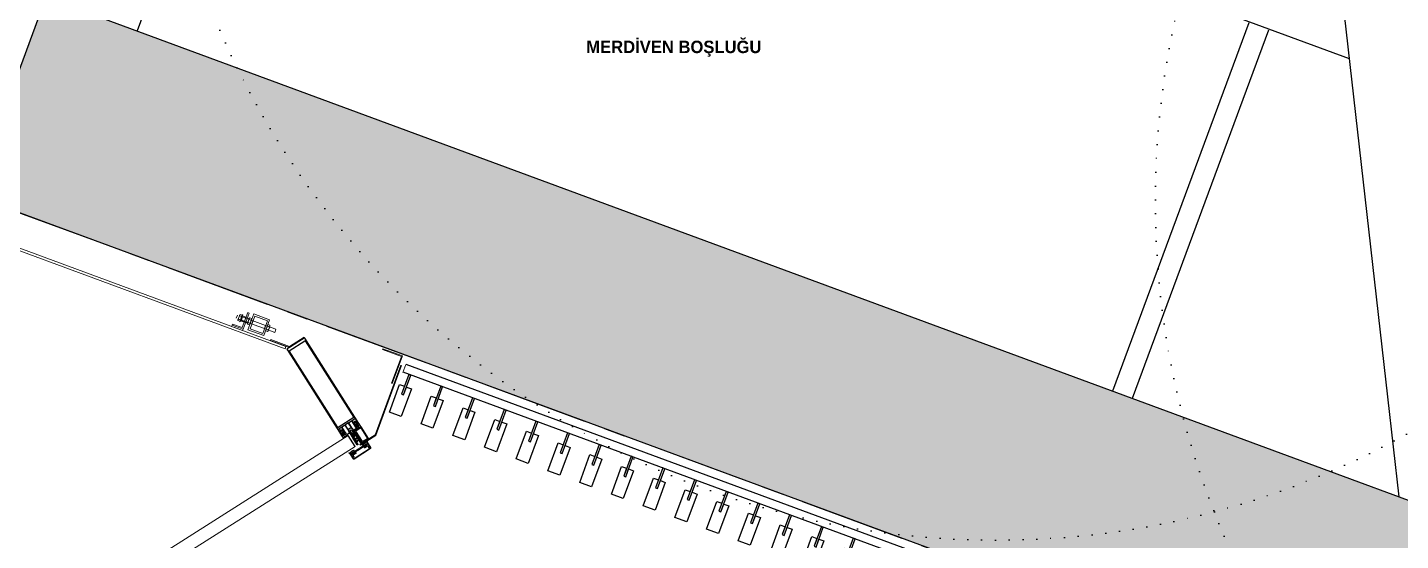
# Model space of a CAD drawing. Header units: millimetres. Extents: x 933584 to 974011, y 4545988 to 4553664.
# Drawn here: x 943325.9 to 943650.8, y 4550365.1 to 4550486.6 of the extents above; entities that cross this region are included whole.
import ezdxf

# ---------------------------------------------------------------- set-up
doc = ezdxf.new("R2010")
doc.units = ezdxf.units.MM
for name, pattern in [('CENTER', [2, 1.25, -0.25, 0.25, -0.25]), ('DOT2', [3.175, 0, -3.175]), ('HIDDEN', [9.525, 6.35, -3.175])]:
    doc.linetypes.add(name, pattern=pattern)
doc.layers.get('0').update_dxf_attribs({"color": 255})
for name, color, linetype in [('0-CSX-CXS_20', 14, 'CENTER'), ('0-HSL-HTC_200', 1, 'Continuous'), ('0-LNS-SLN', 6, 'Continuous'), ('0-LNS-VLF', 11, 'Continuous'), ('2-SPS-RCN', 2, 'Continuous'), ('2-SPS-STC', 3, 'Continuous'), ('N_Mlz-Fitil', 10, 'Continuous'), ('Ytong', 34, 'Continuous')]:
    doc.layers.add(name, color=color, linetype=linetype)
for name, color, linetype, lineweight in [('_MSMEP_YT_SPRİNKLER', 1, 'Continuous', 30), ('al', 7, 'Continuous', 5), ('CM', 4, 'Continuous', 5), ('FT', 1, 'Continuous', 0), ('PL', 1, 'Continuous', 5), ('S_PROFILE-M.', 130, 'Continuous', 0), ('S_WOOD', 72, 'Continuous', 0), ('SFP CAM', 8, 'Continuous', 9), ('VD', 11, 'Continuous', 5), ('VDK', 11, 'HIDDEN', 5)]:
    doc.layers.add(name, color=color, linetype=linetype, lineweight=lineweight)
doc.styles.add('Century Gothic_B_3', font='GOTHICB.TTF', dxfattribs={"height": 4})

# ---------------------------------------------------------------- blocks, each defined once
blk = doc.blocks.new('ZVBXZDVB')
at = {"layer": '0-CSX-CXS_20', "ltscale": 20}
blk.add_lwpolyline([(933721.5, 4552054.44), (934876.25, 4551628.21)], dxfattribs=at)
blk = doc.blocks.new('809200-flatten-1')
at = {"layer": 'FT'}
for points in [[(-0.81, -0.34), (-0.79, -0.33, -0.388879), (-0.76, -0.34), (-0.68, -0.45, -0.493145), (-0.7, -0.5), (-0.8, -0.53, 0.065543), (-0.81, -0.53), (-0.91, -0.6, 0.414214), (-0.92, -0.64), (-0.5, -1.27), (-0.5, -1.37, 0.719515), (-0.46, -1.38), (-0.39, -1.28), (-0.26, -1.19, 0.043809), (0.35, -0.85, 1.011469), (0.3, -0.76, -0.097794), (-0.18, -1, -0.52267), (-0.2, -0.98, -0.386536), (-0.15, -0.93, 0.128678), (0.28, -0.75, -0.414214), (0.36, -0.77), (0.38, -0.79, 0.414214), (0.42, -0.8), (0.5, -0.75, 0.414214), (0.5, -0.71), (0.46, -0.64, -0.405243), (0.47, -0.57), (0.97, -0.23, 0.969739), (0.91, -0.14), (0.4, -0.46, -0.405243), (0.33, -0.44), (0.04, -0.01, 0.414214), (0, 0), (-0.1, -0.07), (-0.18, -0.15, -0.493145), (-0.23, -0.15), (-0.3, -0.03, -0.388879), (-0.3, -0.01), (-0.27, 0.01, 0.63707), (-0.29, 0.06), (-0.45, 0.1, 0.24542), (-0.5, 0.09, -0.08886), (-0.79, -0.11, 0.24542), (-0.82, -0.14), (-0.86, -0.31, 0.63707)], [(-0.67, -0.16, 0.045337), (-0.5, -0.05, -0.441009), (-0.43, -0.06), (-0.33, -0.21), (-0.29, -0.45, -0.63707), (-0.38, -0.51), (-0.58, -0.39), (-0.69, -0.23, -0.441009)], [(-0.54, -0.65), (-0.59, -0.69, 0.414214), (-0.6, -0.76), (-0.52, -0.88, 0.414214), (-0.45, -0.9), (-0.31, -0.8, 0.505083), (-0.3, -0.72), (-0.48, -0.66, 0.32883)], [(-0.1, -0.36), (-0.05, -0.33, -0.414214), (0.02, -0.34), (0.11, -0.47, -0.414214), (0.09, -0.54), (-0.05, -0.63, -0.505083), (-0.13, -0.61), (-0.12, -0.42, -0.32883)]]:
    blk.add_lwpolyline(points, format="xyb", close=True, dxfattribs=at)
blk = doc.blocks.new('IZOLATOR-flatten-1')
at = {"layer": 'N_Mlz-Fitil'}
for points in [[(-94.28, -1975.67), (-94.29, -1975.51, -1), (-94.24, -1975.51), (-94.23, -1975.65), (-93.99, -1976.02), (-94, -1976.1), (-93.85, -1976.34, -0.414214), (-93.88, -1976.47), (-93.94, -1976.51, 0.414214), (-93.95, -1976.55), (-93.71, -1976.93, 0.57735), (-93.62, -1976.92), (-93.49, -1976.67, -0.267949), (-93.36, -1976.59), (-93.08, -1976.57, 0.57735), (-93.04, -1976.5), (-93.28, -1976.12, 0.414214), (-93.32, -1976.11), (-93.38, -1976.15, -0.414214), (-93.51, -1976.12), (-93.67, -1975.88), (-93.74, -1975.86), (-93.98, -1975.49), (-94.1, -1975.42, -1), (-94.08, -1975.38), (-93.94, -1975.45), (-93.75, -1975.75), (-93.49, -1975.81, -0.57735), (-93.47, -1975.86), (-93.51, -1975.9), (-93.46, -1975.99, 0.414214), (-93.42, -1976), (-93.27, -1975.91, -0.414214), (-93.23, -1975.92), (-92.14, -1977.62, -0.414214), (-92.16, -1977.69), (-92.28, -1977.77, -0.414214), (-92.33, -1977.76), (-92.37, -1977.68), (-92.28, -1977.62), (-92.36, -1977.5), (-92.39, -1977.51), (-92.58, -1977.21, 0.267949), (-92.61, -1977.19), (-93.05, -1977.21), (-93.26, -1977.61, 0.267949), (-93.26, -1977.64), (-93.06, -1977.94), (-93.09, -1977.96), (-93.01, -1978.09), (-92.91, -1978.03), (-92.86, -1978.1, -0.414214), (-92.87, -1978.14), (-93, -1978.22, -0.414214), (-93.07, -1978.21), (-94.16, -1976.51, -0.414214), (-94.15, -1976.47), (-94, -1976.37, 0.414214), (-94, -1976.33), (-94.05, -1976.24), (-94.11, -1976.26, -0.57735), (-94.15, -1976.23), (-94.09, -1975.96)], [(-93.39, -1977.43, 0.57735), (-93.3, -1977.43), (-93.17, -1977.17, -0.267949), (-93.04, -1977.09), (-92.75, -1977.08, 0.57735), (-92.71, -1977), (-92.91, -1976.7, 0.267949), (-92.93, -1976.69), (-93.38, -1976.71), (-93.58, -1977.1, 0.267949), (-93.58, -1977.13)]]:
    blk.add_lwpolyline(points, format="xyb", close=True, dxfattribs=at)
blk = doc.blocks.new('809200-flatten-2')
at = {"layer": 'FT'}
for points in [[(0.66, 0.59), (0.64, 0.57, 0.388879), (0.63, 0.54), (0.7, 0.42, 0.493145), (0.75, 0.42), (0.82, 0.5, -0.065543), (0.83, 0.5), (0.93, 0.56, -0.414214), (0.97, 0.55), (1.37, -0.09), (1.45, -0.14, -0.719515), (1.44, -0.18), (1.32, -0.19), (1.18, -0.28, -0.043809), (0.61, -0.68, -1.011469), (0.56, -0.6, 0.097794), (0.98, -0.27, 0.52267), (0.97, -0.24, 0.386536), (0.91, -0.26, -0.128678), (0.56, -0.57, 0.414214), (0.54, -0.66), (0.55, -0.68, -0.414214), (0.54, -0.72), (0.47, -0.77, -0.414214), (0.43, -0.76), (0.38, -0.69, 0.405243), (0.32, -0.67), (-0.21, -0.97, -0.969739), (-0.26, -0.88), (0.24, -0.56, 0.405243), (0.26, -0.49), (-0.01, -0.04, -0.414214), (0, 0), (0.11, 0.06), (0.21, 0.1, 0.493145), (0.23, 0.14), (0.16, 0.26, 0.388879), (0.13, 0.27), (0.11, 0.25, -0.63707), (0.06, 0.29), (0.11, 0.45, -0.24542), (0.14, 0.49, 0.08886), (0.44, 0.67, -0.24542), (0.48, 0.68), (0.65, 0.64, -0.63707)], [(0.43, 0.54, -0.045337), (0.26, 0.43, 0.441009), (0.24, 0.36), (0.33, 0.2), (0.53, 0.07, 0.63707), (0.62, 0.13), (0.6, 0.36), (0.5, 0.52, 0.441009)], [(0.82, 0.2), (0.87, 0.24, -0.414214), (0.94, 0.22), (1.02, 0.09, -0.414214), (1, 0.02), (0.86, -0.07, -0.505083), (0.78, -0.04), (0.8, 0.15, -0.32883)], [(0.37, -0.07), (0.32, -0.1, 0.414214), (0.3, -0.17), (0.38, -0.3, 0.414214), (0.45, -0.31), (0.59, -0.22, 0.505083), (0.6, -0.14), (0.43, -0.07, 0.32883)]]:
    blk.add_lwpolyline(points, format="xyb", close=True, dxfattribs=at)
blk = doc.blocks.new('k0855-flatten-1')
at = {"layer": 'al'}
blk.add_lwpolyline([(1.03, 0.56, 0.414214), (0.96, 0.57), (0.04, -0.01), (0, 0), (-0.01, -0.04), (-0.93, -0.62, 0.414214), (-0.94, -0.69), (-0.81, -0.9, -0.414214), (-0.82, -0.97), (-1.46, -1.38, 0.414214), (-1.48, -1.45), (-1.27, -1.79, -0.414214), (-1.27, -1.83), (-1.36, -1.88, -0.339454), (-1.4, -1.88), (-1.9, -1.42), (-1.93, -1.37), (-1.9, -1.23), (-1.95, -1.15, 0.414214), (-1.99, -1.15), (-2.04, -1.17, -0.414214), (-2.06, -1.17), (-2.11, -1.09, -0.414214), (-2.1, -1.07), (-1.8, -0.88, -0.198912), (-1.78, -0.88), (-1.71, -0.9, -0.198912), (-1.69, -0.91), (-1.69, -0.92, -0.414214), (-1.7, -0.96), (-1.77, -1.01, 0.414214), (-1.78, -1.05), (-1.67, -1.22, 0.414214), (-1.6, -1.23), (-1.1, -0.91, 0.414214), (-1.08, -0.84), (-1.19, -0.67, 0.414214), (-1.23, -0.66), (-1.31, -0.71, -0.414214), (-1.35, -0.7), (-1.36, -0.69, -0.198912), (-1.36, -0.66), (-1.35, -0.61, -0.198912), (-1.34, -0.59), (1.1, 0.96, -0.198912), (1.12, 0.96), (1.18, 0.95, -0.198912), (1.2, 0.94), (1.21, 0.92, -0.414214), (1.2, 0.88), (1.12, 0.83, 0.414214), (1.12, 0.79), (1.22, 0.62, 0.414214), (1.29, 0.61), (1.8, 0.93, 0.414214), (1.81, 1), (1.71, 1.16, 0.414214), (1.66, 1.17), (1.59, 1.13, -0.414214), (1.55, 1.14), (1.54, 1.14, -0.198912), (1.54, 1.16), (1.55, 1.24, -0.198912), (1.57, 1.26), (1.87, 1.44, -0.414214), (1.89, 1.44), (1.93, 1.36, -0.414214), (1.93, 1.34), (1.88, 1.31, 0.414214), (1.87, 1.27), (1.92, 1.19), (2.06, 1.16), (2.09, 1.11), (2.29, 0.48, -0.339454), (2.27, 0.42), (2.19, 0.37, -0.414214), (2.15, 0.38), (1.94, 0.72, 0.414214), (1.87, 0.74), (1.23, 0.33, -0.414214), (1.16, 0.35)], format="xyb", close=True, dxfattribs=at)
blk = doc.blocks.new('KAPAK FİTİLİ-flatten-1')
at = {"layer": 'FT'}
for points in [[(-1900.75, -377.58), (-1900.83, -377.64, -0.040085), (-1900.85, -377.65), (-1900.95, -377.68, 0.493145), (-1900.97, -377.72), (-1900.89, -377.84, 0.388879), (-1900.87, -377.85), (-1900.85, -377.84, -0.63707), (-1900.82, -377.86), (-1900.87, -378.04, -0.198912), (-1900.89, -378.08), (-1901.02, -378.16, -0.198912), (-1901.05, -378.16), (-1901.24, -378.12, -0.63707), (-1901.25, -378.09), (-1901.23, -378.08, 0.388879), (-1901.23, -378.05), (-1901.3, -377.94, 0.493145), (-1901.35, -377.93), (-1901.43, -378.01), (-1901.75, -378.22, -0.414214), (-1901.82, -378.2), (-1901.95, -378.05, 0.075467), (-1902.03, -378.02), (-1902.11, -378, -0.876976), (-1902.08, -377.94), (-1901.78, -377.96, 0.522005), (-1901.71, -377.91), (-1901.72, -377.74, -0.57735), (-1901.67, -377.72), (-1901.58, -377.76, 0.57735), (-1901.54, -377.74), (-1901.54, -377.63, -0.57735), (-1901.5, -377.6), (-1901.4, -377.65, 0.57735), (-1901.36, -377.62), (-1901.36, -377.52, -0.57735), (-1901.32, -377.49), (-1901.22, -377.54, 0.57735), (-1901.18, -377.51), (-1901.19, -377.41, -0.57735), (-1901.14, -377.38), (-1901.05, -377.43, 0.57735), (-1901, -377.4), (-1901.01, -377.29, -0.57735), (-1900.96, -377.27), (-1900.89, -377.3, -0.131652), (-1900.88, -377.31), (-1900.74, -377.54, -0.414214)], [(-1900.94, -377.95), (-1901.04, -377.79, 0.414214), (-1901.11, -377.77), (-1901.19, -377.83, 0.414214), (-1901.21, -377.9), (-1901.11, -378.06, 0.441009), (-1901.04, -378.07), (-1900.96, -378.02, 0.441009)]]:
    blk.add_lwpolyline(points, format="xyb", close=True, dxfattribs=at)
blk = doc.blocks.new('KAPAK FİTİLİ-flatten-2')
at = {"layer": 'FT'}
for points in [[(1151.17, 1558.91), (1151.26, 1558.97, 0.040085), (1151.27, 1558.98), (1151.34, 1559.06, -0.493145), (1151.39, 1559.05), (1151.46, 1558.94, -0.388879), (1151.46, 1558.91), (1151.45, 1558.9, 0.63707), (1151.46, 1558.87), (1151.64, 1558.83, 0.198912), (1151.68, 1558.83), (1151.8, 1558.91, 0.198912), (1151.83, 1558.95), (1151.87, 1559.13, 0.63707), (1151.84, 1559.15), (1151.83, 1559.14, -0.388879), (1151.8, 1559.15), (1151.73, 1559.27, -0.493145), (1151.74, 1559.31), (1151.85, 1559.35), (1152.17, 1559.55, 0.414214), (1152.19, 1559.62), (1152.1, 1559.8, -0.075467), (1152.11, 1559.89), (1152.12, 1559.97, 0.876976), (1152.07, 1559.97), (1151.95, 1559.69, -0.522005), (1151.87, 1559.65), (1151.73, 1559.72, 0.57735), (1151.68, 1559.7), (1151.69, 1559.59, -0.57735), (1151.64, 1559.56), (1151.55, 1559.61, 0.57735), (1151.51, 1559.58), (1151.51, 1559.48, -0.57735), (1151.47, 1559.45), (1151.37, 1559.5, 0.57735), (1151.33, 1559.47), (1151.33, 1559.37, -0.57735), (1151.29, 1559.34), (1151.2, 1559.39, 0.57735), (1151.15, 1559.36), (1151.16, 1559.25, -0.57735), (1151.11, 1559.23), (1151.02, 1559.27, 0.57735), (1150.97, 1559.25), (1150.98, 1559.17, 0.131652), (1150.98, 1559.15), (1151.13, 1558.92, 0.414214)], [(1151.58, 1558.93), (1151.48, 1559.09, -0.414214), (1151.5, 1559.16), (1151.58, 1559.22, -0.414214), (1151.65, 1559.2), (1151.75, 1559.04, -0.441009), (1151.73, 1558.97), (1151.66, 1558.92, -0.441009)]]:
    blk.add_lwpolyline(points, format="xyb", close=True, dxfattribs=at)
blk = doc.blocks.new('XCVBXCVBXZ-flatten-1')
for p, q in [((934091.44, 4553413.06), (934087.39, 4553410.49)), ((934087.87, 4553410.08), (934091.6, 4553412.45)), ((934104.36, 4553392.87), (934091.58, 4553413.03)), ((934091.64, 4553412.44), (934103.15, 4553394.28)), ((934087.35, 4553410.35), (934100.13, 4553390.19)), ((934099.37, 4553391.88), (934087.86, 4553410.04)), ((934103.14, 4553394.24), (934099.41, 4553391.87)), ((934099.5, 4553391.53), (934100.17, 4553391.95)), ((934100.21, 4553391.94), (934100.57, 4553391.36)), ((934101.11, 4553390.8), (934100.33, 4553392.02)), ((934100.34, 4553392.06), (934100.97, 4553392.46)), ((934101.01, 4553392.45), (934101.78, 4553391.23)), ((934101.82, 4553391.46), (934101.14, 4553392.53)), ((934101.15, 4553392.57), (934101.77, 4553392.97)), ((934101.81, 4553392.96), (934102.49, 4553391.89)), ((934102.48, 4553391.82), (934101.89, 4553391.44)), ((934102.71, 4553391.82), (934101.94, 4553393.04)), ((934101.95, 4553393.08), (934102.57, 4553393.48)), ((934102.62, 4553393.47), (934103.39, 4553392.25)), ((934102.65, 4553391.75), (934102.7, 4553391.78)), ((934103.11, 4553392.97), (934102.74, 4553393.55)), ((934102.75, 4553393.59), (934103.42, 4553394.01)), ((934103.35, 4553393.28), (934103.19, 4553392.97)), ((934103.45, 4553392.43), (934103.28, 4553392.7)), ((934103.29, 4553392.74), (934103.43, 4553392.83)), ((934103.44, 4553392.87), (934103.39, 4553392.95)), ((934103.4, 4553392.99), (934103.44, 4553393.02)), ((934103.43, 4553392.24), (934103.59, 4553392.34)), ((934103.79, 4553393.35), (934103.44, 4553393.33)), ((934103.44, 4553393.02), (934103.5, 4553393.14)), ((934103.46, 4553394), (934103.83, 4553393.43)), ((934103.57, 4553392.47), (934103.49, 4553392.42)), ((934103.5, 4553393.14), (934103.64, 4553393.14)), ((934103.59, 4553392.34), (934103.6, 4553392.36)), ((934103.6, 4553392.36), (934103.62, 4553392.43)), ((934103.62, 4553392.43), (934103.61, 4553392.46)), ((934103.64, 4553393.14), (934103.68, 4553393.17)), ((934103.72, 4553393.16), (934103.77, 4553393.09)), ((934103.81, 4553393.08), (934103.95, 4553393.17)), ((934104, 4553393.16), (934104.17, 4553392.89)), ((934104.16, 4553392.85), (934104.08, 4553392.8)), ((934104.09, 4553392.74), (934104.17, 4553392.72)), ((934104.19, 4553392.72), (934104.35, 4553392.82)), ((934099.86, 4553390.91), (934099.49, 4553391.49)), ((934100.1, 4553391.22), (934099.94, 4553390.91)), ((934100.03, 4553390.68), (934100.17, 4553390.77)), ((934100.2, 4553390.37), (934100.03, 4553390.64)), ((934100.14, 4553390.93), (934100.19, 4553390.96)), ((934100.18, 4553390.81), (934100.14, 4553390.89)), ((934100.18, 4553390.18), (934100.33, 4553390.28)), ((934100.53, 4553391.29), (934100.19, 4553391.27)), ((934100.19, 4553390.96), (934100.25, 4553391.08)), ((934100.31, 4553390.41), (934100.24, 4553390.36)), ((934100.25, 4553391.08), (934100.38, 4553391.08)), ((934100.35, 4553390.3), (934100.36, 4553390.37)), ((934100.38, 4553391.08), (934100.43, 4553391.11)), ((934100.47, 4553391.1), (934100.52, 4553391.03)), ((934100.56, 4553391.02), (934100.7, 4553391.11)), ((934100.74, 4553391.1), (934100.91, 4553390.83)), ((934100.91, 4553390.78), (934100.83, 4553390.74)), ((934100.84, 4553390.68), (934100.92, 4553390.66)), ((934100.94, 4553390.66), (934101.1, 4553390.76)), ((934101.95, 4553391.16), (934101.89, 4553391.1)), ((934101.89, 4553391.06), (934102.85, 4553389.54)), ((934101.92, 4553391.25), (934101.95, 4553391.19)), ((934102.36, 4553391), (934102.31, 4553391.07)), ((934102.35, 4553390.96), (934102.36, 4553391)), ((934102.39, 4553390.95), (934102.35, 4553390.96)), ((934102.44, 4553390.86), (934102.39, 4553390.95)), ((934102.43, 4553390.82), (934102.44, 4553390.86)), ((934102.47, 4553390.81), (934102.43, 4553390.82)), ((934102.53, 4553390.73), (934102.47, 4553390.81)), ((934102.52, 4553390.69), (934102.53, 4553390.73)), ((934102.56, 4553390.68), (934102.52, 4553390.69)), ((934102.61, 4553390.6), (934102.56, 4553390.68)), ((934102.6, 4553390.55), (934102.61, 4553390.6)), ((934102.64, 4553390.54), (934102.6, 4553390.55)), ((934102.63, 4553391.27), (934102.64, 4553391.27)), ((934102.68, 4553391.65), (934102.64, 4553391.71)), ((934102.64, 4553391.27), (934102.68, 4553391.26)), ((934102.7, 4553390.46), (934102.64, 4553390.54)), ((934102.68, 4553391.26), (934102.67, 4553391.22)), ((934102.67, 4553391.22), (934102.72, 4553391.13)), ((934102.69, 4553390.42), (934102.7, 4553390.46)), ((934102.73, 4553390.41), (934102.69, 4553390.42)), ((934102.79, 4553391.66), (934102.71, 4553391.64)), ((934102.72, 4553391.13), (934102.76, 4553391.13)), ((934102.78, 4553390.33), (934102.73, 4553390.41)), ((934102.76, 4553391.13), (934102.75, 4553391.08)), ((934102.75, 4553391.08), (934102.81, 4553391)), ((934102.77, 4553390.29), (934102.78, 4553390.33)), ((934102.81, 4553390.28), (934102.77, 4553390.29)), ((934102.81, 4553391), (934102.85, 4553390.99)), ((934102.87, 4553390.19), (934102.81, 4553390.28)), ((934103.78, 4553390.13), (934102.82, 4553391.65)), ((934102.83, 4553389.81), (934102.95, 4553390.04)), ((934102.89, 4553389.71), (934102.83, 4553389.81)), ((934102.85, 4553390.99), (934102.84, 4553390.95)), ((934102.84, 4553390.95), (934102.89, 4553390.87)), ((934102.86, 4553390.15), (934102.87, 4553390.19)), ((934102.9, 4553390.14), (934102.86, 4553390.15)), ((934102.89, 4553390.87), (934102.93, 4553390.86)), ((934102.89, 4553389.53), (934102.99, 4553389.6)), ((934102.95, 4553390.07), (934102.9, 4553390.14)), ((934102.93, 4553390.86), (934102.92, 4553390.82)), ((934102.92, 4553390.82), (934102.98, 4553390.73)), ((934102.98, 4553390.73), (934103.02, 4553390.72)), ((934102.99, 4553389.6), (934103.01, 4553389.62)), ((934103.02, 4553390.72), (934103.01, 4553390.68)), ((934103.01, 4553390.68), (934103.06, 4553390.6)), ((934103.01, 4553389.62), (934103.02, 4553389.69)), ((934103.02, 4553389.69), (934103.02, 4553389.71)), ((934103.06, 4553390.6), (934103.1, 4553390.59)), ((934103.1, 4553390.59), (934103.09, 4553390.55)), ((934103.09, 4553390.55), (934103.15, 4553390.46)), ((934103.15, 4553390.46), (934103.19, 4553390.45)), ((934103.19, 4553390.45), (934103.18, 4553390.41)), ((934103.18, 4553390.41), (934103.23, 4553390.33)), ((934103.23, 4553390.33), (934103.27, 4553390.32)), ((934103.27, 4553390.32), (934103.26, 4553390.28)), ((934103.3, 4553390.26), (934103.55, 4553390.27)), ((934103.55, 4553390.27), (934103.62, 4553390.17)), ((934103.61, 4553390.13), (934103.56, 4553390.1)), ((934103.58, 4553390.04), (934103.65, 4553390.02)), ((934103.65, 4553390.02), (934103.67, 4553390.03)), ((934103.67, 4553390.03), (934103.77, 4553390.09))]:
    blk.add_line(p, q)
at = {"ltscale": 0.5}
blk.add_line((934103.45, 4553387.43), (934101.84, 4553389.97), dxfattribs=at)
for points in [[(934091.58, 4553413.03), (934091.51, 4553413.07), (934091.44, 4553413.06)], [(934091.6, 4553412.45), (934091.62, 4553412.45), (934091.64, 4553412.44)], [(934087.39, 4553410.49), (934087.35, 4553410.45), (934087.34, 4553410.4), (934087.35, 4553410.35)], [(934087.86, 4553410.04), (934087.85, 4553410.06), (934087.87, 4553410.08)], [(934099.41, 4553391.87), (934099.39, 4553391.87), (934099.37, 4553391.88)], [(934100.17, 4553391.95), (934100.19, 4553391.95), (934100.21, 4553391.94)], [(934100.33, 4553392.02), (934100.33, 4553392.04), (934100.34, 4553392.06)], [(934100.97, 4553392.46), (934100.99, 4553392.46), (934101.01, 4553392.45)], [(934101.14, 4553392.53), (934101.13, 4553392.55), (934101.15, 4553392.57)], [(934101.77, 4553392.97), (934101.79, 4553392.97), (934101.81, 4553392.96)], [(934101.94, 4553393.04), (934101.94, 4553393.05), (934101.94, 4553393.07), (934101.95, 4553393.08)], [(934102.49, 4553391.89), (934102.5, 4553391.85), (934102.48, 4553391.82)], [(934102.57, 4553393.48), (934102.59, 4553393.48), (934102.6, 4553393.48), (934102.62, 4553393.47)], [(934102.64, 4553391.71), (934102.64, 4553391.73), (934102.65, 4553391.75)], [(934102.7, 4553391.78), (934102.71, 4553391.79), (934102.72, 4553391.81), (934102.71, 4553391.82)], [(934102.74, 4553393.55), (934102.74, 4553393.57), (934102.75, 4553393.59)], [(934103.19, 4553392.97), (934103.17, 4553392.95), (934103.13, 4553392.95), (934103.11, 4553392.97)], [(934103.15, 4553394.28), (934103.16, 4553394.26), (934103.14, 4553394.24)], [(934103.28, 4553392.7), (934103.27, 4553392.72), (934103.28, 4553392.73), (934103.29, 4553392.74)], [(934103.44, 4553393.33), (934103.39, 4553393.32), (934103.35, 4553393.28)], [(934103.39, 4553392.95), (934103.38, 4553392.96), (934103.39, 4553392.98), (934103.4, 4553392.99)], [(934103.39, 4553392.25), (934103.4, 4553392.24), (934103.41, 4553392.24), (934103.43, 4553392.24)], [(934103.42, 4553394.01), (934103.44, 4553394.02), (934103.46, 4553394)], [(934103.43, 4553392.83), (934103.44, 4553392.84), (934103.44, 4553392.86), (934103.44, 4553392.87)], [(934103.49, 4553392.42), (934103.48, 4553392.42), (934103.46, 4553392.42), (934103.45, 4553392.43)], [(934103.61, 4553392.46), (934103.6, 4553392.47), (934103.58, 4553392.48), (934103.57, 4553392.47)], [(934103.68, 4553393.17), (934103.71, 4553393.18), (934103.72, 4553393.16)], [(934103.77, 4553393.09), (934103.79, 4553393.07), (934103.81, 4553393.08)], [(934103.83, 4553393.43), (934103.83, 4553393.39), (934103.82, 4553393.36), (934103.79, 4553393.35)], [(934103.95, 4553393.17), (934103.98, 4553393.17), (934104, 4553393.16)], [(934104.08, 4553392.8), (934104.07, 4553392.78), (934104.07, 4553392.76)], [(934104.07, 4553392.76), (934104.08, 4553392.74), (934104.09, 4553392.74)], [(934104.17, 4553392.89), (934104.17, 4553392.86), (934104.16, 4553392.85)], [(934104.17, 4553392.72), (934104.18, 4553392.72), (934104.19, 4553392.72)], [(934104.35, 4553392.82), (934104.36, 4553392.84), (934104.36, 4553392.85), (934104.36, 4553392.87)], [(934099.49, 4553391.49), (934099.49, 4553391.51), (934099.5, 4553391.53)], [(934099.94, 4553390.91), (934099.92, 4553390.89), (934099.88, 4553390.89), (934099.86, 4553390.91)], [(934100.03, 4553390.64), (934100.02, 4553390.66), (934100.03, 4553390.68)], [(934100.19, 4553391.27), (934100.14, 4553391.26), (934100.1, 4553391.22)], [(934100.14, 4553390.89), (934100.13, 4553390.91), (934100.14, 4553390.93)], [(934100.13, 4553390.19), (934100.15, 4553390.18), (934100.18, 4553390.18)], [(934100.17, 4553390.77), (934100.19, 4553390.79), (934100.18, 4553390.81)], [(934100.24, 4553390.36), (934100.22, 4553390.36), (934100.2, 4553390.37)], [(934100.36, 4553390.39), (934100.35, 4553390.41), (934100.33, 4553390.41), (934100.31, 4553390.41)], [(934100.33, 4553390.28), (934100.34, 4553390.29), (934100.35, 4553390.3)], [(934100.36, 4553390.37), (934100.36, 4553390.38), (934100.36, 4553390.39)], [(934100.43, 4553391.11), (934100.45, 4553391.12), (934100.47, 4553391.1)], [(934100.52, 4553391.03), (934100.54, 4553391.01), (934100.56, 4553391.02)], [(934100.57, 4553391.36), (934100.58, 4553391.33), (934100.57, 4553391.3), (934100.53, 4553391.29)], [(934100.7, 4553391.11), (934100.72, 4553391.11), (934100.74, 4553391.1)], [(934100.83, 4553390.74), (934100.82, 4553390.72), (934100.82, 4553390.69)], [(934100.82, 4553390.69), (934100.83, 4553390.68), (934100.84, 4553390.68)], [(934100.91, 4553390.83), (934100.92, 4553390.81), (934100.92, 4553390.8), (934100.91, 4553390.78)], [(934100.92, 4553390.66), (934100.93, 4553390.66), (934100.94, 4553390.66)], [(934101.1, 4553390.76), (934101.11, 4553390.78), (934101.11, 4553390.8)], [(934101.78, 4553391.23), (934101.79, 4553391.2), (934101.81, 4553391.19), (934101.84, 4553391.19), (934101.86, 4553391.21), (934101.86, 4553391.24)], [(934101.89, 4553391.44), (934101.85, 4553391.43), (934101.82, 4553391.46)], [(934101.86, 4553391.24), (934101.87, 4553391.25), (934101.88, 4553391.26), (934101.9, 4553391.26), (934101.92, 4553391.25)], [(934101.89, 4553391.1), (934101.89, 4553391.08), (934101.89, 4553391.06)], [(934101.95, 4553391.19), (934101.95, 4553391.17), (934101.95, 4553391.16)], [(934102.31, 4553391.07), (934102.29, 4553391.21), (934102.37, 4553391.33), (934102.51, 4553391.36), (934102.63, 4553391.27)], [(934102.71, 4553391.64), (934102.69, 4553391.64), (934102.68, 4553391.65)], [(934102.82, 4553391.65), (934102.8, 4553391.66), (934102.79, 4553391.66)], [(934102.85, 4553389.54), (934102.87, 4553389.53), (934102.89, 4553389.53)], [(934102.94, 4553389.72), (934102.93, 4553389.7), (934102.91, 4553389.7), (934102.89, 4553389.71)], [(934103.02, 4553389.71), (934103.02, 4553389.74), (934103, 4553389.76), (934102.97, 4553389.76), (934102.95, 4553389.74), (934102.94, 4553389.72)], [(934102.95, 4553390.04), (934102.95, 4553390.05), (934102.95, 4553390.07)], [(934103.26, 4553390.28), (934103.27, 4553390.26), (934103.3, 4553390.26)], [(934103.56, 4553390.1), (934103.55, 4553390.09), (934103.55, 4553390.08), (934103.56, 4553390.06)], [(934103.56, 4553390.06), (934103.56, 4553390.05), (934103.58, 4553390.04)], [(934103.62, 4553390.17), (934103.62, 4553390.15), (934103.61, 4553390.13)], [(934103.77, 4553390.09), (934103.78, 4553390.1), (934103.79, 4553390.12), (934103.78, 4553390.13)]]:
    blk.add_lwpolyline(points)
at = {"layer": 'al', "ltscale": 0.5}
for p, q in [((934083.44, 4553412.51), (934083.51, 4553412.7)), ((934091.4, 4553413.27), (934091.51, 4553413.1))]:
    blk.add_line(p, q, dxfattribs=at)
at = {"layer": 'al'}
for p, q in [((934110.03, 4553410.56), (934109.96, 4553410.37)), ((934112.26, 4553402.34), (934112.07, 4553402.41))]:
    blk.add_line(p, q, dxfattribs=at)
for points in [[(934076.95, 4553415.15), (934074.36, 4553416.11), (934074.46, 4553416.39), (934076.77, 4553415.54), (934078.09, 4553419.11), (934078.37, 4553419.01)], [(934076.95, 4553415.15), (934074.36, 4553416.11), (934074.46, 4553416.39), (934076.77, 4553415.54), (934078.09, 4553419.11), (934078.37, 4553419.01)], [(934081.84, 4553413.67), (934083.22, 4553417.43), (934079.47, 4553418.81), (934078.08, 4553415.05)], [(934081.84, 4553413.67), (934083.22, 4553417.43), (934079.47, 4553418.81), (934078.08, 4553415.05)], [(934081.6, 4553414.18), (934082.71, 4553417.19), (934079.71, 4553418.3), (934078.6, 4553415.29)], [(934081.6, 4553414.18), (934082.71, 4553417.19), (934079.71, 4553418.3), (934078.6, 4553415.29)]]:
    blk.add_lwpolyline(points, close=True, dxfattribs=at)
at = {"layer": 'al', "ltscale": 0.5}
for points in [[(934091.51, 4553413.1), (934087.95, 4553410.85), (934083.44, 4553412.51)], [(934091.4, 4553413.27), (934087.93, 4553411.07), (934083.51, 4553412.7)]]:
    blk.add_lwpolyline(points, dxfattribs=at)
at = {"layer": 'al'}
for points in [[(934109.96, 4553410.37), (934114.4, 4553408.73), (934112.07, 4553402.41)], [(934110.03, 4553410.56), (934114.66, 4553408.85), (934112.26, 4553402.34)], [(934114.27, 4553406.62), (934108.2, 4553390.15), (934104.6, 4553387.87), (934104.7, 4553387.7), (934108.36, 4553390.02), (934114.46, 4553406.55)]]:
    blk.add_lwpolyline(points, dxfattribs=at)
blk.add_lwpolyline([(934106.51, 4553387.99), (934107.09, 4553387.08, -0.720759), (934107, 4553386.97), (934103.21, 4553384.56, -0.720759), (934103.07, 4553384.53), (934102.49, 4553385.44, 1.075507), (934102.43, 4553385.54), (934102.36, 4553385.64), (934102.26, 4553385.58), (934102.96, 4553384.48, 0.414281), (934103.23, 4553384.42), (934107.12, 4553386.89, 0.414064), (934107.18, 4553387.16), (934106.49, 4553388.26), (934106.39, 4553388.19), (934106.45, 4553388.09, 1.075507)], format="xyb", close=True, dxfattribs=at)
at = {"layer": 'CM'}
for p, q in [((934086.89, 4553410.52), (933987.93, 4553447.05)), ((934087.1, 4553411.08), (933988.14, 4553447.61)), ((934087.1, 4553411.08), (934086.89, 4553410.52)), ((934099.76, 4553391.59), (934100.21, 4553390.93))]:
    blk.add_line(p, q, dxfattribs=at)
at = {"layer": 'PL'}
for points in [[(934078.42, 4553417.7), (934076.79, 4553418.31), (934076.38, 4553417.18), (934078.01, 4553416.58)], [(934074.36, 4553416.11), (934074.25, 4553415.83), (934076.85, 4553414.87), (934076.95, 4553415.15)], [(934074.36, 4553416.11), (934074.25, 4553415.83), (934076.85, 4553414.87), (934076.95, 4553415.15)], [(934104.86, 4553392.05), (934106.63, 4553389.26), (934105.12, 4553388.3), (934103.35, 4553391.09)], [(934104.8, 4553391.78), (934106.35, 4553389.32), (934105.18, 4553388.58), (934103.63, 4553391.03)]]:
    blk.add_lwpolyline(points, close=True, dxfattribs=at)
at = {"layer": 'S_WOOD', "ltscale": 0.5}
blk.add_line((934114.77, 4553404.93), (934115.46, 4553406.81), dxfattribs=at)
blk.add_line((934114.77, 4553404.93), (934115.46, 4553406.81), dxfattribs=at)
at = {"layer": 'SFP CAM', "color": 252}
for p, q in [((934032.89, 4553346.26), (934101.84, 4553389.97)), ((934034.5, 4553343.73), (934103.45, 4553387.43))]:
    blk.add_line(p, q, dxfattribs=at)
at = {"layer": 'VD'}
for points in [[(934075.74, 4553417.43, -0.159188), (934075.87, 4553417.59, -0.080739), (934075.95, 4553417.98)], [(934075.95, 4553417.98, -0.080459), (934076.14, 4553418.32, -0.158616), (934076.15, 4553418.53)], [(934076.14, 4553418.32), (934076.61, 4553418.15), (934076.74, 4553418.52), (934076.28, 4553418.69, 0.327274)], [(934078.41, 4553417.49), (934078.88, 4553417.31), (934079.01, 4553417.68), (934078.55, 4553417.85, 0.327274)], [(934075.74, 4553417.22), (934076.2, 4553417.05), (934076.32, 4553417.37), (934076.34, 4553417.42), (934075.87, 4553417.59, 0.327274)], [(934078.01, 4553416.38), (934078.47, 4553416.21), (934078.59, 4553416.53), (934078.61, 4553416.58), (934078.14, 4553416.75, 0.327274)], [(934078.01, 4553416.59, -0.159188), (934078.14, 4553416.75, -0.080739), (934078.22, 4553417.14)], [(934078.22, 4553417.14, -0.080459), (934078.41, 4553417.49, -0.158616), (934078.42, 4553417.69)], [(934082.76, 4553414.63), (934082.3, 4553414.8), (934082.41, 4553415.12), (934082.43, 4553415.17), (934082.9, 4553415, -0.327274)], [(934083.17, 4553415.73), (934082.7, 4553415.9), (934082.84, 4553416.27), (934083.3, 4553416.1, -0.327274)], [(934082.89, 4553414.79, 0.159188), (934082.9, 4553415, 0.080739), (934083.09, 4553415.34)], [(934083.09, 4553415.34, 0.080459), (934083.17, 4553415.73, 0.158616), (934083.3, 4553415.89)]]:
    blk.add_lwpolyline(points, format="xyb", close=True, dxfattribs=at)
for points in [[(934076.34, 4553417.42), (934076.61, 4553418.15), (934076.14, 4553418.32, 0.162646), (934075.87, 4553417.59), (934076.34, 4553417.42)], [(934078.61, 4553416.58), (934078.88, 4553417.31), (934078.41, 4553417.49, 0.162646), (934078.14, 4553416.75), (934078.61, 4553416.58)], [(934082.43, 4553415.17), (934082.7, 4553415.9), (934083.17, 4553415.73, -0.162646), (934082.9, 4553415), (934082.43, 4553415.17)]]:
    blk.add_lwpolyline(points, format="xyb", dxfattribs=at)
for points in [[(934076.32, 4553417.37), (934076.43, 4553417.33), (934076.74, 4553418.16), (934076.62, 4553418.2)], [(934076.62, 4553418.2), (934076.74, 4553418.16), (934076.89, 4553418.56), (934076.77, 4553418.6)], [(934076.17, 4553416.97), (934076.28, 4553416.92), (934076.43, 4553417.33), (934076.32, 4553417.37)]]:
    blk.add_lwpolyline(points, close=True, dxfattribs=at)
at = {"layer": 'VDK'}
for p, q in [((934075.61, 4553418.53), (934075.33, 4553417.78)), ((934082.02, 4553415.31), (934075.33, 4553417.78)), ((934082.29, 4553416.06), (934075.61, 4553418.53))]:
    blk.add_line(p, q, dxfattribs=at)
for points in [[(934076.58, 4553417.32), (934079.02, 4553416.42), (934079.29, 4553417.17), (934076.85, 4553418.07)], [(934084.46, 4553414.41), (934082.02, 4553415.31), (934082.29, 4553416.06), (934084.73, 4553415.16)]]:
    blk.add_lwpolyline(points, close=True, dxfattribs=at)
at = {"layer": 'Ytong', "color": 2}
for p, q in [((934101.76, 4553390.06), (934101.76, 4553390.06)), ((934101.76, 4553390.06), (934101.76, 4553390.06)), ((934103.79, 4553391.35), (934103.79, 4553391.35)), ((934103.79, 4553391.35), (934103.79, 4553391.35))]:
    blk.add_line(p, q, dxfattribs=at)
for name, p in [('809200-flatten-2', (934103.42, 4553392.23)), ('809200-flatten-1', (934101.11, 4553390.76)), ('IZOLATOR-flatten-1', (934197.05, 4555365.99)), ('KAPAK FİTİLİ-flatten-2', (932954.26, 4551828.67)), ('KAPAK FİTİLİ-flatten-1', (936004.06, 4553763.83)), ('k0855-flatten-1', (934104.49, 4553386.73))]:
    blk.add_blockref(name, p)
blk = doc.blocks.new('vbcvbxb-flatten-1')
for points in [[(938157.22, 4549290.71), (938158.96, 4549295.4), (938158.49, 4549295.57), (938156.76, 4549290.88)], [(938159.09, 4549292.15), (938156.67, 4549285.58), (938153.85, 4549286.62), (938156.28, 4549293.19), (938157.45, 4549292.76), (938156.76, 4549290.88), (938157.22, 4549290.71), (938157.92, 4549292.58)], [(938164.73, 4549287.94), (938166.46, 4549292.63), (938165.99, 4549292.8), (938164.26, 4549288.11)], [(938166.6, 4549289.38), (938164.17, 4549282.81), (938161.36, 4549283.85), (938163.78, 4549290.42), (938164.95, 4549289.99), (938164.26, 4549288.11), (938164.73, 4549287.94), (938165.42, 4549289.81)], [(938172.23, 4549285.17), (938173.97, 4549289.86), (938173.5, 4549290.03), (938171.77, 4549285.34)], [(938174.1, 4549286.61), (938171.68, 4549280.04), (938168.86, 4549281.08), (938171.29, 4549287.65), (938172.46, 4549287.22), (938171.77, 4549285.34), (938172.23, 4549285.17), (938172.93, 4549287.04)], [(938179.74, 4549282.4), (938181.47, 4549287.09), (938181, 4549287.26), (938179.27, 4549282.57)], [(938181.61, 4549283.84), (938179.18, 4549277.27), (938176.37, 4549278.31), (938178.79, 4549284.88), (938179.96, 4549284.45), (938179.27, 4549282.57), (938179.74, 4549282.4), (938180.43, 4549284.27)], [(938187.25, 4549279.63), (938188.98, 4549284.32), (938188.51, 4549284.49), (938186.78, 4549279.8)], [(938189.11, 4549281.07), (938186.69, 4549274.5), (938183.87, 4549275.54), (938186.3, 4549282.11), (938187.47, 4549281.68), (938186.78, 4549279.8), (938187.25, 4549279.63), (938187.94, 4549281.5)], [(938196.62, 4549278.3), (938194.19, 4549271.73), (938191.38, 4549272.77), (938193.8, 4549279.34), (938194.97, 4549278.9), (938194.28, 4549277.03), (938194.75, 4549276.86), (938195.44, 4549278.73)], [(938194.75, 4549276.86), (938196.48, 4549281.55), (938196.01, 4549281.72), (938194.28, 4549277.03)], [(938204.12, 4549275.53), (938201.7, 4549268.96), (938198.88, 4549270), (938201.31, 4549276.57), (938202.48, 4549276.13), (938201.79, 4549274.26), (938202.26, 4549274.09), (938202.95, 4549275.96)], [(938202.26, 4549274.09), (938203.99, 4549278.78), (938203.52, 4549278.95), (938201.79, 4549274.26)], [(938209.76, 4549271.32), (938211.49, 4549276.01), (938211.02, 4549276.18), (938209.29, 4549271.49)], [(938211.63, 4549272.76), (938209.2, 4549266.19), (938206.39, 4549267.23), (938208.81, 4549273.8), (938209.98, 4549273.36), (938209.29, 4549271.49), (938209.76, 4549271.32), (938210.45, 4549273.19)], [(938217.27, 4549268.54), (938219, 4549273.24), (938218.53, 4549273.41), (938216.8, 4549268.72)], [(938219.13, 4549269.99), (938216.71, 4549263.42), (938213.89, 4549264.46), (938216.32, 4549271.03), (938217.49, 4549270.59), (938216.8, 4549268.72), (938217.27, 4549268.54), (938217.96, 4549270.42)], [(938224.77, 4549265.77), (938226.5, 4549270.47), (938226.03, 4549270.64), (938224.3, 4549265.95)], [(938226.64, 4549267.22), (938224.21, 4549260.65), (938221.4, 4549261.69), (938223.82, 4549268.26), (938224.99, 4549267.82), (938224.3, 4549265.95), (938224.77, 4549265.77), (938225.46, 4549267.65)], [(938232.28, 4549263), (938234.01, 4549267.7), (938233.54, 4549267.87), (938231.81, 4549263.18)], [(938234.14, 4549264.45), (938231.72, 4549257.88), (938228.9, 4549258.92), (938231.33, 4549265.49), (938232.5, 4549265.05), (938231.81, 4549263.18), (938232.28, 4549263), (938232.97, 4549264.88)], [(938239.78, 4549260.23), (938241.51, 4549264.92), (938241.04, 4549265.1), (938239.31, 4549260.41)], [(938241.65, 4549261.68), (938239.22, 4549255.11), (938236.41, 4549256.15), (938238.83, 4549262.72), (938240, 4549262.28), (938239.31, 4549260.41), (938239.78, 4549260.23), (938240.47, 4549262.11)], [(938249.15, 4549258.91), (938246.73, 4549252.34), (938243.91, 4549253.38), (938246.34, 4549259.95), (938247.51, 4549259.51), (938246.82, 4549257.64), (938247.29, 4549257.46), (938247.98, 4549259.34)], [(938247.29, 4549257.46), (938249.02, 4549262.15), (938248.55, 4549262.33), (938246.82, 4549257.64)], [(938256.66, 4549256.14), (938254.23, 4549249.57), (938251.42, 4549250.61), (938253.84, 4549257.18), (938255.01, 4549256.74), (938254.32, 4549254.87), (938254.79, 4549254.69), (938255.48, 4549256.57)], [(938254.79, 4549254.69), (938256.52, 4549259.38), (938256.05, 4549259.56), (938254.32, 4549254.87)], [(938262.3, 4549251.92), (938264.03, 4549256.61), (938263.56, 4549256.79), (938261.83, 4549252.1)], [(938264.16, 4549253.37), (938261.74, 4549246.8), (938258.92, 4549247.84), (938261.35, 4549254.41), (938262.52, 4549253.97), (938261.83, 4549252.1), (938262.3, 4549251.92), (938262.99, 4549253.8)], [(938269.8, 4549249.15), (938271.53, 4549253.84), (938271.06, 4549254.02), (938269.33, 4549249.33)], [(938271.67, 4549250.6), (938269.24, 4549244.03), (938266.43, 4549245.07), (938268.85, 4549251.64), (938270.02, 4549251.2), (938269.33, 4549249.33), (938269.8, 4549249.15), (938270.49, 4549251.03)], [(938277.31, 4549246.38), (938279.04, 4549251.07), (938278.57, 4549251.25), (938276.84, 4549246.56)], [(938279.17, 4549247.83), (938276.75, 4549241.26), (938273.93, 4549242.3), (938276.36, 4549248.87), (938277.53, 4549248.43), (938276.84, 4549246.56), (938277.31, 4549246.38), (938278, 4549248.26)], [(938284.81, 4549243.61), (938286.54, 4549248.3), (938286.07, 4549248.48), (938284.34, 4549243.79)], [(938286.68, 4549245.06), (938284.25, 4549238.49), (938281.44, 4549239.53), (938283.86, 4549246.1), (938285.03, 4549245.66), (938284.34, 4549243.79), (938284.81, 4549243.61), (938285.5, 4549245.49)], [(938292.32, 4549240.84), (938294.05, 4549245.53), (938293.58, 4549245.71), (938291.85, 4549241.02)], [(938294.18, 4549242.29), (938291.76, 4549235.72), (938288.94, 4549236.76), (938291.37, 4549243.33), (938292.54, 4549242.89), (938291.85, 4549241.02), (938292.32, 4549240.84), (938293.01, 4549242.72)], [(938301.69, 4549239.52), (938299.26, 4549232.95), (938296.45, 4549233.99), (938298.87, 4549240.55), (938300.04, 4549240.12), (938299.35, 4549238.25), (938299.82, 4549238.07), (938300.51, 4549239.95)], [(938299.82, 4549238.07), (938301.55, 4549242.76), (938301.08, 4549242.94), (938299.35, 4549238.25)], [(938307.33, 4549235.3), (938309.06, 4549239.99), (938308.59, 4549240.17), (938306.86, 4549235.48)], [(938309.19, 4549236.75), (938306.77, 4549230.18), (938303.95, 4549231.22), (938306.38, 4549237.78), (938307.55, 4549237.35), (938306.86, 4549235.48), (938307.33, 4549235.3), (938308.02, 4549237.18)], [(938314.83, 4549232.53), (938316.56, 4549237.22), (938316.09, 4549237.4), (938314.36, 4549232.71)], [(938316.7, 4549233.98), (938314.27, 4549227.41), (938311.46, 4549228.45), (938313.88, 4549235.01), (938315.06, 4549234.58), (938314.36, 4549232.71), (938314.83, 4549232.53), (938315.52, 4549234.41)], [(938322.34, 4549229.76), (938324.07, 4549234.45), (938323.6, 4549234.63), (938321.87, 4549229.94)], [(938324.2, 4549231.21), (938321.78, 4549224.64), (938318.96, 4549225.68), (938321.39, 4549232.24), (938322.56, 4549231.81), (938321.87, 4549229.94), (938322.34, 4549229.76), (938323.03, 4549231.64)], [(938329.84, 4549226.99), (938331.57, 4549231.68), (938331.1, 4549231.86), (938329.37, 4549227.16)], [(938331.71, 4549228.44), (938329.28, 4549221.87), (938326.47, 4549222.91), (938328.89, 4549229.47), (938330.07, 4549229.04), (938329.37, 4549227.16), (938329.84, 4549226.99), (938330.53, 4549228.87)], [(938337.35, 4549224.22), (938339.08, 4549228.91), (938338.61, 4549229.09), (938336.88, 4549224.39)], [(938339.21, 4549225.67), (938336.79, 4549219.1), (938333.97, 4549220.14), (938336.4, 4549226.7), (938337.57, 4549226.27), (938336.88, 4549224.39), (938337.35, 4549224.22), (938338.04, 4549226.1)], [(938346.72, 4549222.89), (938344.29, 4549216.33), (938341.48, 4549217.37), (938343.9, 4549223.93), (938345.08, 4549223.5), (938344.38, 4549221.62), (938344.85, 4549221.45), (938345.54, 4549223.33)], [(938344.85, 4549221.45), (938346.58, 4549226.14), (938346.11, 4549226.32), (938344.38, 4549221.62)], [(938354.22, 4549220.12), (938351.8, 4549213.56), (938348.98, 4549214.6), (938351.41, 4549221.16), (938352.58, 4549220.73), (938351.89, 4549218.85), (938352.36, 4549218.68), (938353.05, 4549220.56)], [(938352.36, 4549218.68), (938354.09, 4549223.37), (938353.62, 4549223.55), (938351.89, 4549218.85)], [(938359.86, 4549215.91), (938361.59, 4549220.6), (938361.12, 4549220.77), (938359.39, 4549216.08)], [(938361.73, 4549217.35), (938359.3, 4549210.79), (938356.49, 4549211.83), (938358.91, 4549218.39), (938360.09, 4549217.96), (938359.39, 4549216.08), (938359.86, 4549215.91), (938360.55, 4549217.79)], [(938367.37, 4549213.14), (938369.1, 4549217.83), (938368.63, 4549218), (938366.9, 4549213.31)], [(938369.23, 4549214.58), (938366.81, 4549208.02), (938363.99, 4549209.06), (938366.42, 4549215.62), (938367.59, 4549215.19), (938366.9, 4549213.31), (938367.37, 4549213.14), (938368.06, 4549215.02)], [(938374.87, 4549210.37), (938376.6, 4549215.06), (938376.13, 4549215.23), (938374.4, 4549210.54)], [(938376.74, 4549211.81), (938374.31, 4549205.25), (938371.5, 4549206.29), (938373.92, 4549212.85), (938375.1, 4549212.42), (938374.4, 4549210.54), (938374.87, 4549210.37), (938375.56, 4549212.25)], [(938382.38, 4549207.6), (938384.11, 4549212.29), (938383.64, 4549212.46), (938381.91, 4549207.77)], [(938384.24, 4549209.04), (938381.82, 4549202.48), (938379, 4549203.52), (938381.43, 4549210.08), (938382.6, 4549209.65), (938381.91, 4549207.77), (938382.38, 4549207.6), (938383.07, 4549209.48)], [(938389.88, 4549204.83), (938391.61, 4549209.52), (938391.14, 4549209.69), (938389.41, 4549205)], [(938391.75, 4549206.27), (938389.32, 4549199.71), (938386.51, 4549200.75), (938388.93, 4549207.31), (938390.11, 4549206.88), (938389.41, 4549205), (938389.88, 4549204.83), (938390.57, 4549206.71)], [(938399.25, 4549203.5), (938396.83, 4549196.94), (938394.01, 4549197.98), (938396.44, 4549204.54), (938397.61, 4549204.11), (938396.92, 4549202.23), (938397.39, 4549202.06), (938398.08, 4549203.94)], [(938397.39, 4549202.06), (938399.12, 4549206.75), (938398.65, 4549206.92), (938396.92, 4549202.23)], [(938406.76, 4549200.73), (938404.33, 4549194.17), (938401.52, 4549195.21), (938403.94, 4549201.77), (938405.12, 4549201.34), (938404.42, 4549199.46), (938404.89, 4549199.29), (938405.59, 4549201.17)], [(938404.89, 4549199.29), (938406.62, 4549203.98), (938406.15, 4549204.15), (938404.42, 4549199.46)], [(938412.4, 4549196.52), (938414.13, 4549201.21), (938413.66, 4549201.38), (938411.93, 4549196.69)], [(938414.26, 4549197.96), (938411.84, 4549191.4), (938409.02, 4549192.43), (938411.45, 4549199), (938412.62, 4549198.57), (938411.93, 4549196.69), (938412.4, 4549196.52), (938413.09, 4549198.4)], [(938419.9, 4549193.75), (938421.63, 4549198.44), (938421.17, 4549198.61), (938419.43, 4549193.92)], [(938421.77, 4549195.19), (938419.34, 4549188.63), (938416.53, 4549189.66), (938418.95, 4549196.23), (938420.13, 4549195.8), (938419.43, 4549193.92), (938419.9, 4549193.75), (938420.6, 4549195.63)], [(938427.41, 4549190.98), (938429.14, 4549195.67), (938428.67, 4549195.84), (938426.94, 4549191.15)], [(938429.27, 4549192.42), (938426.85, 4549185.86), (938424.03, 4549186.89), (938426.46, 4549193.46), (938427.63, 4549193.03), (938426.94, 4549191.15), (938427.41, 4549190.98), (938428.1, 4549192.86)], [(938434.91, 4549188.21), (938436.64, 4549192.9), (938436.18, 4549193.07), (938434.44, 4549188.38)], [(938436.78, 4549189.65), (938434.35, 4549183.09), (938431.54, 4549184.12), (938433.96, 4549190.69), (938435.14, 4549190.26), (938434.44, 4549188.38), (938434.91, 4549188.21), (938435.61, 4549190.09)], [(938442.42, 4549185.44), (938444.15, 4549190.13), (938443.68, 4549190.3), (938441.95, 4549185.61)], [(938444.28, 4549186.88), (938441.86, 4549180.32), (938439.04, 4549181.35), (938441.47, 4549187.92), (938442.64, 4549187.49), (938441.95, 4549185.61), (938442.42, 4549185.44), (938443.11, 4549187.32)], [(938451.79, 4549184.11), (938449.36, 4549177.55), (938446.55, 4549178.58), (938448.97, 4549185.15), (938450.15, 4549184.72), (938449.45, 4549182.84), (938449.92, 4549182.67), (938450.62, 4549184.54)], [(938449.92, 4549182.67), (938451.65, 4549187.36), (938451.19, 4549187.53), (938449.45, 4549182.84)], [(938465.69, 4549182.18), (938463.81, 4549182.87), (938465.2, 4549186.63), (938467.08, 4549185.93)], [(938459.29, 4549181.34), (938456.87, 4549174.77), (938454.06, 4549175.81), (938456.48, 4549182.38), (938457.65, 4549181.95), (938456.96, 4549180.07), (938457.43, 4549179.9), (938458.12, 4549181.77)], [(938457.43, 4549179.9), (938459.16, 4549184.59), (938458.69, 4549184.76), (938456.96, 4549180.07)]]:
    blk.add_lwpolyline(points, close=True)
blk.add_lwpolyline([(938157.77, 4549297.97), (938464.51, 4549184.75), (938463.81, 4549182.87), (938157.08, 4549296.09)])
at = {"layer": 'S_PROFILE-M.', "ltscale": 10}
for p, q in [((938460.54, 4549188.43), (938464.51, 4549184.75)), ((938459.82, 4549186.48), (938465.23, 4549186.7))]:
    blk.add_line(p, q, dxfattribs=at)
blk.add_lwpolyline([(938460.54, 4549188.43), (938465.23, 4549186.7), (938464.51, 4549184.75), (938459.82, 4549186.48)], close=True, dxfattribs=at)
blk = doc.blocks.new('fdvd-flatten-1')
at = {"layer": '2-SPS-RCN'}
blk.add_lwpolyline([(934652.94, 4550373.38), (934659.71, 4550423.91), (934030.31, 4550656.51), (934013, 4550609.59)], close=True, dxfattribs=at)
blk = doc.blocks.new('asdvdsv')
at = {"layer": '0-HSL-HTC_200'}
h = blk.add_hatch(dxfattribs=at)
h.set_pattern_fill('ANSI33', color=256)
h.set_pattern_definition([(45, (935301.9395, 4553293.885), (-4.490128, 4.490128), []), (45, (935306.4297, 4553293.885), (-4.490128, 4.490128), [3.175, -1.5875])])
h.paths.add_polyline_path([(939752.94, 4550210.64), (939759.71, 4550261.17), (939130.31, 4550493.76), (939113, 4550446.85)])
blk.add_blockref('fdvd-flatten-1', (5100, -162.74))

msp = doc.modelspace()

# ---------------------------------------------------------------- linework, layer by layer
at = {"layer": '2-SPS-STC'}
for points in [[(943578.5, 4551010.75), (943650.41, 4550375.47)], [(943338.86, 4550589.69), (943638.66, 4550479.29)], [(943384.12, 4550573.03), (943351.88, 4550485.79)], [(943614.87, 4550487.75), (943582.63, 4550400.52)], [(943619.56, 4550486.02), (943587.32, 4550398.79)]]:
    msp.add_lwpolyline(points, dxfattribs=at)
at = {"layer": '_MSMEP_YT_SPRİNKLER', "linetype": 'DOT2'}
for centre in [(943555.13, 4550565.24), (943792.78, 4550445.41)]:
    msp.add_circle(centre, 200, dxfattribs=at)

# ---------------------------------------------------------------- block references
for name, p in [('XCVBXCVBXZ-flatten-1', (9300, -3000)), ('asdvdsv', (4200, 0)), ('vbcvbxb-flatten-1', (5257.71, 1108.9))]:
    msp.add_blockref(name, p)
at = {"layer": '0-LNS-SLN'}
msp.add_blockref('ZVBXZDVB', (9300, -1500), dxfattribs=at)

# ---------------------------------------------------------------- texts
at = {"layer": '0-LNS-VLF', "linetype": 'HIDDEN', "ltscale": 0.5, "insert": (943458.14, 4550483.49), "char_height": 2.9364, "width": 95.455, "attachment_point": 1, "line_spacing_factor": 0.984502, "style": 'Century Gothic_B_3'}
msp.add_mtext('\\pxql;{\\fFranklin Gothic Book|b1|i0|c162|p34;MERDİVEN BOŞLUĞU}', dxfattribs=at)

doc.saveas('drawing.dxf')
